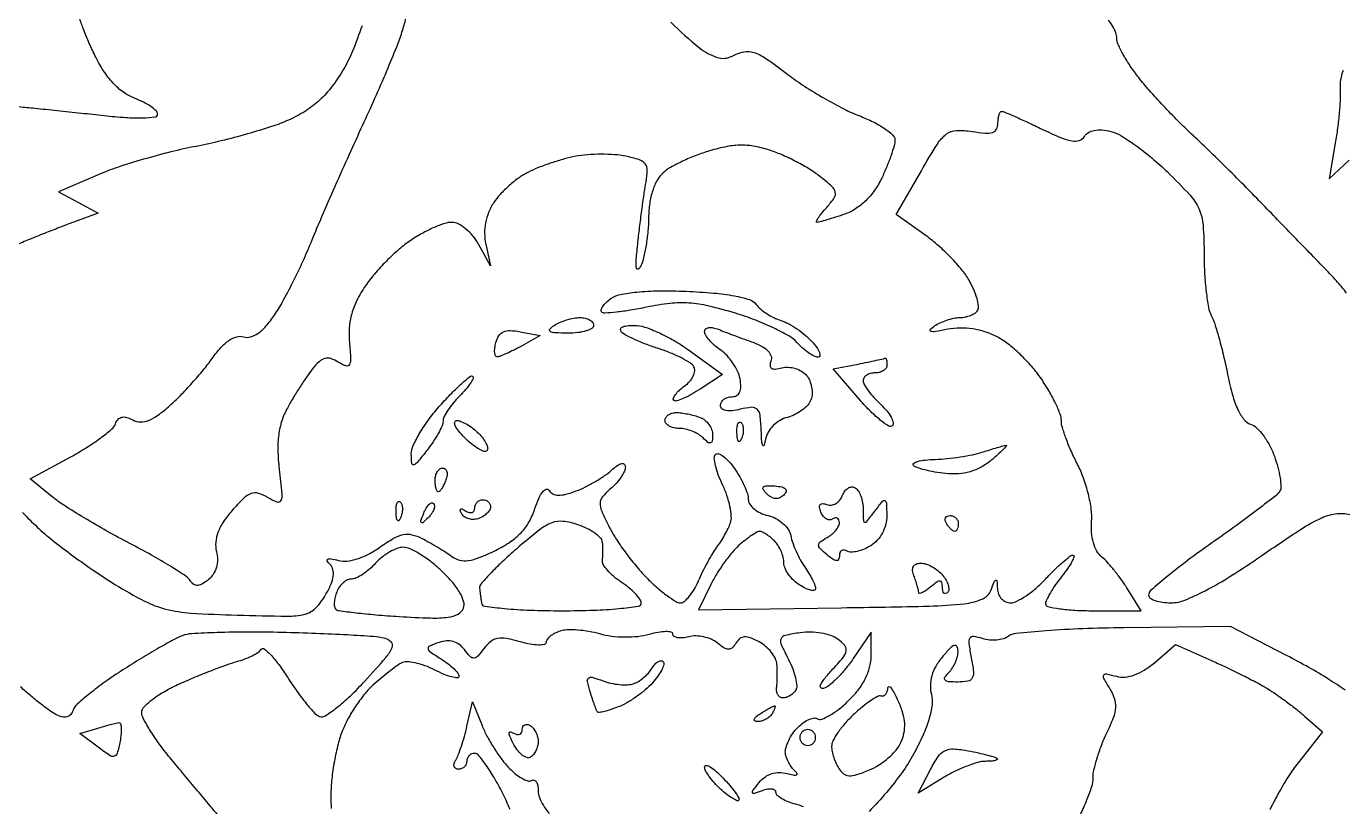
# Model space of a CAD drawing. Extents: x 0 to 102, y 0 to 135.
# Drawn here: x 79.98 to 94.03, y 74.05 to 82.38 of the extents above; entities that cross this region are included whole.
import ezdxf

# ---------------------------------------------------------------- set-up
doc = ezdxf.new("R2010")
doc.units = 0
doc.header["$MEASUREMENT"] = 0

msp = doc.modelspace()

# ---------------------------------------------------------------- linework, layer by layer
for points in [[(79.756751, 81.533899, -0.000107), (79.9047, 81.520356, -0.002253), (80.073702, 81.504082, -0.000835), (80.311441, 81.479705, -0.000828), (80.570717, 81.452249, -0.000999), (80.81415, 81.425571, 0.011185), (81.044391, 81.405075, 0.022735), (81.226022, 81.401269, 0.02134), (81.358901, 81.41021, 0.382391), (81.3852, 81.43957, 0.205969), (81.369741, 81.475504, 0.038234), (81.312631, 81.521862, 0.035386), (81.232762, 81.569162, 0.025758), (81.138157, 81.610553, -0.066385), (81.019933, 81.674145, -0.049646), (80.909109, 81.772386, -0.043593), (80.807057, 81.904103, -0.030501), (80.715157, 82.067991, -0.009578), (80.647782, 82.214545, -0.011825), (80.590887, 82.353701, -0.010269), (80.548543, 82.471928, -0.081024)], [(86.861365, 82.421816, 0.027578), (87.168538, 82.147169, 0.09051), (87.356702, 82.045865, 0.203946), (87.514943, 82.05999, -0.070433), (87.639712, 82.105642, -0.132525), (87.74609, 82.099957, -0.07289), (87.875197, 82.035601, -0.011044), (88.108882, 81.865205, 0.018926), (88.287348, 81.739333, 0.013142), (88.497726, 81.610308, 0.013275), (88.706545, 81.496958, 0.026494), (88.878306, 81.42071, -0.024512), (89.021804, 81.357688, -0.033982), (89.142934, 81.28659, -0.03613), (89.22998, 81.217494, -0.209911), (89.253, 81.165077, -0.069011), (89.244461, 81.103505, -0.014237), (89.211593, 80.998767, -0.014718), (89.166001, 80.878367, -0.013389), (89.11204, 80.756945, -0.042074), (89.036136, 80.627119, -0.046229), (88.94165, 80.516199, -0.04888), (88.833931, 80.42995, -0.060587), (88.718716, 80.373375, -0.004875), (88.618934, 80.339678, -0.006562), (88.527915, 80.311243, -0.004637), (88.451336, 80.289188, -0.067887), (88.423564, 80.2854, -0.5381), (88.416601, 80.295947, -0.040834), (88.43577, 80.332279, -0.028245), (88.472765, 80.38371, -0.013881), (88.525201, 80.444988, 0.031537), (88.605256, 80.545515, 0.21201), (88.617115, 80.606646, 0.155516), (88.581033, 80.66756, 0.015239), (88.448427, 80.778572, 0.029858), (88.342032, 80.852431, 0.016275), (88.203592, 80.930701, 0.016167), (88.057195, 81.001363, 0.024651), (87.925566, 81.052125, 0.03153), (87.760141, 81.095377, 0.049571), (87.614019, 81.109099, 0.046487), (87.461479, 81.094051, 0.024055), (87.275202, 81.048596, 0.020315), (87.130842, 80.999461, 0.018197), (86.985442, 80.937114, 0.018569), (86.859017, 80.871521, 0.052839), (86.77845, 80.813843, 0.084421), (86.715956, 80.73584, 0.048892), (86.668014, 80.625328, 0.042461), (86.63672, 80.489677, 0.031185), (86.624454, 80.335738, -0.018742), (86.61652, 80.190691, -0.01685), (86.597632, 80.041364, -0.017153), (86.571571, 79.908586, -0.049793), (86.541497, 79.8201, -0.134382), (86.513397, 79.786349, -0.565592), (86.494407, 79.794833, -0.050655), (86.492606, 79.885016, -0.006826), (86.510585, 80.0739, -0.003447), (86.531247, 80.252072, -0.003037), (86.555208, 80.437631, -0.003052), (86.578855, 80.604705, -0.009215), (86.597757, 80.718132, 0.041858), (86.610021, 80.840496, 0.173716), (86.586495, 80.909683, 0.148405), (86.521625, 80.954479, 0.028085), (86.380814, 80.990967, 0.031547), (86.262136, 81.007005, 0.018126), (86.117825, 81.012058, 0.018059), (85.971888, 81.006603, 0.028603), (85.84785, 80.990303, 0.02052), (85.725715, 80.961849, 0.012918), (85.58556, 80.919144, 0.012967), (85.449648, 80.869913, 0.023113), (85.341047, 80.821457, 0.039381), (85.242269, 80.761625, 0.025001), (85.13705, 80.677694, 0.025073), (85.041431, 80.584332, 0.041816), (84.972171, 80.495756, 0.048056), (84.91752, 80.391799, 0.049505), (84.884377, 80.280341, 0.050176), (84.874075, 80.165967, 0.052166), (84.887044, 80.053366), (84.938939, 79.8201), (84.809068, 80.05275, 0.046235), (84.747977, 80.141751, 0.047604), (84.672112, 80.217059, 0.052281), (84.593566, 80.268757, 0.119982), (84.525209, 80.2854, 0.08014), (84.447062, 80.272794, 0.023191), (84.332605, 80.228893, 0.02268), (84.206361, 80.166664, 0.022421), (84.085774, 80.093037, 0.030644), (83.962028, 79.99813, 0.018035), (83.825778, 79.870792, 0.018002), (83.698334, 79.733202, 0.029182), (83.601523, 79.606587, 0.032395), (83.512508, 79.454546, 0.047146), (83.456262, 79.309825, 0.049867), (83.430127, 79.163547, 0.042736), (83.43142, 79.007048, -0.009499), (83.444808, 78.828134, -0.141349), (83.430936, 78.767565, -0.370935), (83.393684, 78.753781, -0.050605), (83.313059, 78.793438, 0.060193), (83.23346, 78.830718, 0.146614), (83.169334, 78.832424, 0.123918), (83.107914, 78.797978, 0.037327), (83.035283, 78.71819, 0.016011), (82.975598, 78.636645, 0.007464), (82.903258, 78.527399, 0.007386), (82.83069, 78.410406, 0.010246), (82.769391, 78.303327, 0.047024), (82.710574, 78.166301, 0.044787), (82.677206, 78.018443, 0.039149), (82.668059, 77.849823, 0.023459), (82.682294, 77.649591, -0.005222), (82.710459, 77.388464, -0.120957), (82.699818, 77.314951, -0.41114), (82.660027, 77.297838, -0.043397), (82.560045, 77.347464, 0.061687), (82.459788, 77.392748, 0.164821), (82.382415, 77.39076, 0.107459), (82.301524, 77.339313, 0.018806), (82.177375, 77.206744, 0.031637), (82.085384, 77.086175, 0.056611), (82.028415, 76.975508, 0.069079), (82.004747, 76.871789, 0.083272), (82.012699, 76.772274, -0.060942), (82.023463, 76.686035, -0.069663), (82.012147, 76.603747, -0.073052), (81.979494, 76.530943, -0.077811), (81.927834, 76.47237, -0.036219), (81.862577, 76.425751, -0.117521), (81.812321, 76.409434, -0.172908), (81.771653, 76.420359, -0.103451), (81.73679, 76.457059, 0.10843), (81.687363, 76.508073, 0.007939), (81.521949, 76.613938, 0.010776), (81.318104, 76.73389, 0.007948), (81.087587, 76.858161, -0.008141), (80.844132, 76.98953, -0.007756), (80.601082, 77.130834, -0.007725), (80.390251, 77.262304, -0.027174), (80.260876, 77.356111), (80.024852, 77.547637), (80.457143, 77.782919, 0.015203), (80.625953, 77.881564, 0.01914), (80.77562, 77.983412, 0.01755), (80.892803, 78.07642, 0.125251), (80.934274, 78.135051, -0.090856), (80.963043, 78.182226, -0.156553), (81.002331, 78.205318, -0.127507), (81.053917, 78.203623, -0.051269), (81.119689, 78.176668, 0.11629), (81.199972, 78.155323, 0.099679), (81.286339, 78.170182, 0.066441), (81.387668, 78.225772, 0.023693), (81.516061, 78.329989, 0.017246), (81.628193, 78.437357, 0.010352), (81.754111, 78.572007, 0.010361), (81.873958, 78.711306, 0.017747), (81.967239, 78.832931, -0.028763), (82.060649, 78.949324, -0.0589), (82.148544, 79.02631, -0.08183), (82.229627, 79.064321, -0.146047), (82.30266, 79.063228, 0.146097), (82.375558, 79.062145, 0.085311), (82.455056, 79.100105, 0.060524), (82.540626, 79.177706, 0.028579), (82.631723, 79.296018, 0.024363), (82.71897, 79.438225, 0.009114), (82.827788, 79.645543, 0.009004), (82.938341, 79.876096, 0.01079), (83.033742, 80.097083, -0.004997), (83.138342, 80.347304, -0.00227), (83.27995, 80.672685, -0.002247), (83.432384, 81.014468, -0.003082), (83.572795, 81.320485, 0.00463), (83.704506, 81.609898, 0.00465), (83.83064, 81.901285, 0.004546), (83.935943, 82.157369, 0.018532), (83.992696, 82.3158, 0.017305), (84.034313, 82.464832, 0.006476)], [(83.566969, 82.384501, -0.0146), (83.464377, 82.112661, -0.035019), (83.368797, 81.919785, -0.030081), (83.244856, 81.734769, -0.043422), (83.112555, 81.589049, -0.04535), (82.961802, 81.472964, -0.03729), (82.782621, 81.377157, -0.024989), (82.600628, 81.307299, -0.009835), (82.343804, 81.228735, -0.009706), (82.062373, 81.154535, -0.01196), (81.797149, 81.096768, 0.013126), (81.527509, 81.03738, 0.009712), (81.232582, 80.958145, 0.00983), (80.956773, 80.87236, 0.02168), (80.7507, 80.793719), (80.3277, 80.610919), (80.5392, 80.496834), (80.7507, 80.382749), (80.4969, 80.29034, 0.004643), (80.375751, 80.244952, 0.002116), (80.218249, 80.183502, 0.002096), (80.05281, 80.117346, 0.002882), (79.9047, 80.056401, 0.007838)], [(94.072763, 79.529579, 0.019054), (93.976975, 79.648356, 0.014488), (93.863505, 79.771204, -0.000766), (93.721235, 79.916994, -0.000342), (93.53446, 80.109239, -0.000339), (93.337215, 80.312816, -0.00046), (93.159426, 80.4969, 0.003654), (92.979043, 80.681298, 0.002581), (92.773824, 80.885916, 0.002605), (92.575615, 81.079488, 0.005491), (92.419371, 81.227209, -0.0108), (92.27518, 81.366465, -0.007269), (92.116364, 81.531343, -0.007323), (91.967273, 81.69545, -0.014385), (91.85445, 81.83102, -0.018453), (91.765387, 81.953581, -0.021373), (91.690141, 82.076652, -0.020998), (91.6359, 82.185029, -0.105905), (91.6218, 82.250849, 0.091913), (91.611319, 82.307382, 0.040671), (91.57831, 82.37608, 0.038451), (91.5304, 82.445206, 0.042027)], [(94.03506, 81.906227, 0.040131), (94.009, 81.806243, 0.060986), (94.004255, 81.716684, -0.02941), (94.005307, 81.612419, -0.009854), (93.994887, 81.460366, -0.009767), (93.976707, 81.292158, -0.011009), (93.952541, 81.1314), (93.88671, 80.7507), (94.101748, 80.95006, -0.050399)], [(79.942135, 77.190017, 0.017812), (80.100711, 77.032452, 0.018791), (80.262488, 76.893679, 0.008956), (80.480205, 76.726957, 0.008864), (80.714197, 76.560656, 0.012455), (80.929131, 76.421295, 0.018449), (81.244834, 76.243275, 0.057532), (81.472726, 76.157076, 0.045936), (81.740311, 76.115302, 0.008714), (82.233848, 76.092765, 0.00427), (82.765216, 76.082315, 0.05901), (82.956145, 76.102776, 0.144882), (83.070585, 76.16715, 0.062483), (83.176929, 76.308258, 0.02688), (83.234011, 76.421395, 0.066512), (83.259692, 76.510466, 0.098503), (83.256303, 76.580282, 0.13596), (83.225544, 76.634616, -0.055379), (83.195692, 76.67193, -0.451431), (83.201101, 76.690463, -0.159082), (83.234656, 76.694618, -0.015869), (83.314596, 76.676403, 0.0924), (83.405355, 76.669902, 0.049662), (83.515449, 76.6936, 0.043431), (83.635479, 76.744075, 0.033488), (83.756478, 76.818565, -0.022508), (83.902388, 76.912866, -0.080712), (84.005601, 76.952623, -0.109288), (84.098549, 76.951591, -0.061696), (84.204846, 76.912543, -0.010018), (84.285061, 76.869207, -0.006865), (84.374398, 76.816973, -0.006922), (84.459102, 76.764261, -0.013917), (84.524146, 76.719921, 0.094145), (84.608063, 76.680576, 0.096529), (84.699796, 76.675228, 0.0621), (84.817449, 76.706309, 0.017968), (84.989446, 76.782757, 0.034099), (85.147208, 76.873578, 0.056214), (85.264479, 76.972923, 0.061113), (85.350027, 77.089376, 0.049763), (85.412051, 77.23128, -0.024738), (85.452585, 77.338292, -0.062842), (85.495017, 77.409551, -0.149194), (85.532683, 77.435989, -0.346167), (85.563096, 77.424863, 0.138265), (85.603653, 77.38765, 0.111511), (85.661242, 77.373218, 0.071291), (85.741188, 77.382769, 0.025525), (85.85069, 77.418121, 0.024569), (85.949393, 77.461308, 0.017144), (86.05631, 77.519144, 0.017339), (86.155234, 77.581832, 0.034029), (86.228395, 77.6395, -0.026641), (86.2911, 77.690446, -0.098666), (86.337153, 77.711697, -0.259187), (86.364473, 77.704089, -0.200631), (86.3766, 77.675084, -0.111528), (86.365977, 77.62805, -0.036941), (86.330722, 77.566209, -0.034647), (86.280188, 77.501262, -0.03306), (86.220421, 77.44282, 0.039349), (86.133057, 77.355218, 0.170883), (86.107138, 77.287771, 0.112615), (86.123945, 77.203075, 0.012826), (86.208585, 77.025977, 0.02743), (86.282421, 76.898889, 0.014632), (86.386645, 76.749905, 0.014525), (86.502294, 76.603553, 0.021905), (86.612056, 76.483729, 0.016559), (86.71808, 76.384504, 0.021166), (86.822361, 76.300719, 0.019646), (86.913405, 76.239068, 0.139888), (86.964106, 76.2246, 0.176859), (87.006537, 76.240093, 0.045148), (87.058856, 76.292941, 0.04033), (87.111394, 76.36819, 0.031523), (87.156172, 76.45725, -0.013568), (87.201286, 76.555623, -0.010938), (87.254887, 76.658836, -0.011093), (87.30861, 76.752004, -0.027705), (87.352999, 76.8168, 0.022638), (87.393855, 76.875161, 0.014753), (87.435866, 76.945888, 0.014844), (87.472832, 77.017451, 0.027245), (87.497928, 77.07805, 0.102731), (87.507317, 77.148003, 0.033082), (87.492901, 77.252211, 0.031402), (87.461007, 77.369093, 0.030471), (87.414468, 77.48228, -0.02334), (87.368487, 77.58973, -0.033062), (87.338596, 77.689323, -0.034739), (87.325884, 77.770135, -0.221513), (87.339726, 77.808126, -0.296486), (87.371614, 77.814887, -0.06821), (87.42217, 77.787023, -0.049419), (87.481752, 77.732762, -0.029345), (87.541796, 77.657696, -0.025047), (87.597734, 77.569635, -0.024477), (87.645054, 77.475755, -0.02524), (87.678291, 77.389415, -0.078915), (87.688146, 77.328156, 0.149752), (87.703819, 77.277361, 0.072084), (87.750245, 77.226567, 0.061581), (87.81855, 77.183422, 0.052182), (87.899201, 77.155247, -0.063678), (87.98294, 77.123822, -0.059974), (88.057958, 77.071837, -0.063914), (88.114025, 77.007567, -0.100348), (88.141776, 76.939991, 0.037926), (88.162268, 76.864615, 0.01973), (88.198499, 76.774094, 0.019504), (88.243242, 76.683598, 0.028062), (88.29027, 76.607626, -0.017066), (88.334956, 76.538861, -0.019586), (88.372711, 76.470239, -0.019085), (88.399963, 76.410127, -0.097174), (88.407, 76.374259, -0.360261), (88.393225, 76.357622, -0.104167), (88.357297, 76.358338, -0.055829), (88.302754, 76.377575, -0.026917), (88.2378, 76.413433, -0.050766), (88.173076, 76.463634, -0.047745), (88.118302, 76.526815, -0.051261), (88.080821, 76.592829, -0.10386), (88.0686, 76.65103, 0.063526), (88.06121, 76.708959, 0.039129), (88.038778, 76.774027, 0.038709), (88.005948, 76.835939, 0.055166), (87.96708, 76.88448, 0.024611), (87.924196, 76.923338, 0.027709), (87.879303, 76.956178, 0.02857), (87.838491, 76.979494, 0.115995), (87.810825, 76.986, 0.130447), (87.780307, 76.9779, 0.017335), (87.723038, 76.94251, 0.019113), (87.656888, 76.894642, 0.014988), (87.58884, 76.83795, 0.037987), (87.515274, 76.762125, 0.017912), (87.431743, 76.654166, 0.017634), (87.351931, 76.534303, 0.023741), (87.2889, 76.420203), (87.156209, 76.150506), (88.68448, 76.171966, 0.002124), (89.617643, 76.189035, 0.0233), (89.991432, 76.214917, 0.066493), (90.184398, 76.263883, 0.206945), (90.276829, 76.357063, -0.004651), (90.315909, 76.45419, -0.2447), (90.330845, 76.466744, -0.458043), (90.342052, 76.458399, -0.007898), (90.346854, 76.37265, 0.089256), (90.359387, 76.316121, 0.091633), (90.390785, 76.26809, 0.095545), (90.435989, 76.235917, 0.10742), (90.488058, 76.2246, 0.11967), (90.555647, 76.241012, 0.030479), (90.653227, 76.299154, 0.029295), (90.759703, 76.381256, 0.026005), (90.8604, 76.4784, -0.011114), (90.955356, 76.575626, -0.015661), (91.044525, 76.657646, -0.011808), (91.121219, 76.72078, -0.167828), (91.154283, 76.7322, -0.512199), (91.164763, 76.717645, -0.041554), (91.14289, 76.66672, -0.029612), (91.099037, 76.594867, -0.014836), (91.03574, 76.509291, 0.014683), (90.968603, 76.41858, 0.018289), (90.911906, 76.330362, 0.016758), (90.870151, 76.254133, 0.117439), (90.8604, 76.213191, 0.352595), (90.883627, 76.184348, 0.01805), (91.01008, 76.1615, 0.022177), (91.1746, 76.145273, 0.013493), (91.36995, 76.14), (91.879501, 76.14), (91.73542, 76.37265, 0.017056), (91.67069, 76.46962, 0.014043), (91.59532, 76.568601, 0.014277), (91.520914, 76.655619, 0.036235), (91.46081, 76.713017, -0.094702), (91.408816, 76.775756, -0.05654), (91.371825, 76.865691, -0.049838), (91.352288, 76.974499, -0.039813), (91.352469, 77.093717, 0.054866), (91.348804, 77.222197, 0.026061), (91.317459, 77.384958, 0.02546), (91.266558, 77.553516, 0.032821), (91.202128, 77.701838, -0.014474), (91.136083, 77.839803, -0.015878), (91.08028, 77.977208, -0.015458), (91.040122, 78.097141, -0.073178), (91.0296, 78.168649, 0.092425), (91.016483, 78.239005, 0.019541), (90.966759, 78.354122, 0.019835), (90.897566, 78.484956, 0.017679), (90.815674, 78.615144, 0.030696), (90.714922, 78.74544, 0.022836), (90.588934, 78.876608, 0.023256), (90.45821, 78.989739, 0.047441), (90.344199, 79.063148, 0.040515), (90.217193, 79.116286, 0.040953), (90.083734, 79.148016, 0.041591), (89.948918, 79.157255, 0.044846), (89.817875, 79.143533, -0.007865), (89.685721, 79.119724, -0.102512), (89.636127, 79.121798, -0.572942), (89.630762, 79.140171, -0.051469), (89.676, 79.179171, -0.043233), (89.735027, 79.213143, -0.028737), (89.807646, 79.242011, -0.028938), (89.881959, 79.262023, -0.049072), (89.945957, 79.268905, 0.048602), (90.004214, 79.275114, 0.046719), (90.06099, 79.292471, 0.050387), (90.108113, 79.31765, 0.106852), (90.136671, 79.34731, 0.174221), (90.146254, 79.392584, 0.036025), (90.129132, 79.47355, 0.03387), (90.094284, 79.569571, 0.026299), (90.044084, 79.66878, 0.042583), (89.967898, 79.778688, 0.019598), (89.851604, 79.908521, 0.019246), (89.717827, 80.036351, 0.025241), (89.585769, 80.141774), (89.267698, 80.370408), (89.535299, 80.836532, -0.009975), (89.706031, 81.120642, -0.088272), (89.803962, 81.228512, -0.156822), (89.910021, 81.266801, -0.05135), (90.07785, 81.255495, 0.020493), (90.215655, 81.237633, 0.096042), (90.294799, 81.245861, 0.190977), (90.336894, 81.279381, 0.130966), (90.3528, 81.339067, -0.029005), (90.355708, 81.389155, -0.045329), (90.364561, 81.431397, -0.056945), (90.377422, 81.460912, -0.267651), (90.392837, 81.4698, -0.101302), (90.420535, 81.46413, -0.002738), (90.534905, 81.414516, -0.005583), (90.668911, 81.353713, -0.003785), (90.82025, 81.281598, 0.012479), (91.019696, 81.19078, 0.057247), (91.141419, 81.154725, 0.119923), (91.220608, 81.159888, 0.180269), (91.274688, 81.201904, -0.122509), (91.317363, 81.243568, -0.084742), (91.380785, 81.267479, -0.067787), (91.461902, 81.272034, -0.041681), (91.556467, 81.256521, -0.074881), (91.664414, 81.211468, -0.019166), (91.822852, 81.106938, -0.019087), (91.996489, 80.972263, -0.01833), (92.161792, 80.822979, -0.014396), (92.399625, 80.578114, -0.081544), (92.49887, 80.426408, -0.086871), (92.541377, 80.255139, -0.017495), (92.5524, 79.940216, 0.013951), (92.558076, 79.736829, 0.015645), (92.575109, 79.541741, 0.015056), (92.599692, 79.377403, 0.076608), (92.629708, 79.290202, -0.044666), (92.665532, 79.204315, -0.008899), (92.712816, 79.044752, -0.00935), (92.761238, 78.856366, -0.008589), (92.804066, 78.660914, 0.017559), (92.855907, 78.443091, 0.040943), (92.91345, 78.285746, 0.057577), (92.977098, 78.181342, 0.151382), (93.048288, 78.131817, -0.116418), (93.112245, 78.093555, -0.040308), (93.183591, 78.012095, -0.037436), (93.250509, 77.906279, -0.035536), (93.302228, 77.789846, -0.02138), (93.339535, 77.671021, -0.026894), (93.363319, 77.558159, -0.026836), (93.372785, 77.46406, -0.15118), (93.360268, 77.415744, -0.088346), (93.31756, 77.368002, -0.003338), (93.127376, 77.220984, -0.005923), (92.898281, 77.05057, -0.004126), (92.63587, 76.863447, 0.007668), (92.376927, 76.676015, 0.011699), (92.158678, 76.504778, 0.006373), (91.982366, 76.355844, 0.217493), (91.9602, 76.307296, 0.25009), (91.977143, 76.275541, 0.064878), (92.0308, 76.248892, 0.050232), (92.108474, 76.230622, 0.03267), (92.200539, 76.2246, 0.096014), (92.346044, 76.252801, 0.024332), (92.565751, 76.353973, 0.020673), (92.839436, 76.511232, 0.010821), (93.16719, 76.728087, -0.006497), (93.581508, 77.007396, -0.039247), (93.808684, 77.132008, -0.079363), (93.973508, 77.176715, -0.096895), (94.132401, 77.162902, -0.026946)], [(82.035089, 73.949985, 0.000022), (81.942555, 74.060804, 0.000008), (81.811531, 74.217701, 0.000008), (81.668242, 74.389272, 0.000009), (81.53325, 74.550898, -0.014905), (81.411772, 74.705478, -0.018771), (81.309192, 74.855834, -0.017135), (81.233526, 74.985897, -0.123786), (81.216, 75.055602, -0.198759), (81.24058, 75.114992, -0.034529), (81.334043, 75.196464, -0.032892), (81.463962, 75.281985, -0.024187), (81.61785, 75.359776, -0.006598), (81.787213, 75.432678, -0.006009), (81.963785, 75.503462, -0.006022), (82.123149, 75.562938, -0.019307), (82.2312, 75.597139, 0.023879), (82.315607, 75.624708, 0.026196), (82.394361, 75.659482, 0.026892), (82.457898, 75.696028, 0.10571), (82.48964, 75.727832, -0.441383), (82.522218, 75.733279, -0.037715), (82.592309, 75.669146, -0.030958), (82.67909, 75.564526, -0.016722), (82.773233, 75.426064, 0.013719), (82.871397, 75.279809, 0.017178), (82.970655, 75.150026, 0.015485), (83.059792, 75.048032, 0.114292), (83.112987, 75.012106, 0.23898), (83.173141, 75.018309, 0.022675), (83.297535, 75.1066, 0.025081), (83.443235, 75.232533, 0.017044), (83.596456, 75.389347, 0.005601), (83.821367, 75.641416, 0.073815), (83.888589, 75.746301, 0.31718), (83.877047, 75.805775, 0.135542), (83.801962, 75.846345, 0.038859), (83.689435, 75.863151, 0.003632), (83.409557, 75.880895, 0.004648), (83.075017, 75.896548, 0.003636), (82.711665, 75.907519, 0.005949), (82.350162, 75.911502, 0.007893), (82.021307, 75.906021, 0.00586), (81.747207, 75.893905, 0.075257), (81.647016, 75.872955, 0.036153), (81.561849, 75.834037, 0.005549), (81.399417, 75.742752, 0.006175), (81.209959, 75.630354, 0.005324), (81.01366, 75.507709, 0.012211), (80.824902, 75.380362, 0.015722), (80.658247, 75.253834, 0.013538), (80.52678, 75.141315, 0.117897), (80.483602, 75.078353, -0.087226), (80.454436, 75.029742, -0.156012), (80.415019, 75.005747, -0.130216), (80.363559, 75.006862, -0.052847), (80.298093, 75.033485, -0.032765), (80.228717, 75.076723, -0.010151), (80.130253, 75.150516, -0.010103), (80.023248, 75.237696, -0.010952), (79.922748, 75.326871, 0.012659)], [(88.276443, 74.047361, 0.04082), (88.1955, 74.07486, -0.030422), (88.114512, 74.100511, -0.042333), (88.046128, 74.133727, -0.049057), (87.99807, 74.169123, -0.212604), (87.984, 74.200716, 0.244586), (87.97197, 74.223837, 0.124395), (87.94051, 74.235814, 0.07707), (87.892698, 74.234016, 0.041812), (87.83595, 74.218005, -0.011237), (87.750031, 74.187989, -0.409968), (87.73303, 74.196508, -0.251123), (87.736998, 74.2205, -0.006751), (87.805594, 74.30717, -0.067203), (87.867192, 74.364968, -0.077462), (87.939145, 74.401045, -0.077684), (88.01849, 74.413451, -0.068104), (88.101694, 74.402068, 0.020295), (88.165722, 74.386984, 0.09859), (88.202842, 74.387197, 0.453152), (88.210249, 74.400207, 0.13921), (88.1955, 74.421308, -0.055437), (88.161292, 74.456172, -0.033106), (88.128502, 74.504208, -0.032813), (88.10185, 74.557045, -0.04817), (88.086221, 74.606638, -0.10947), (88.086724, 74.662345, -0.044534), (88.110426, 74.734809, -0.041289), (88.150872, 74.811068, -0.041368), (88.203277, 74.879594, -0.041496), (88.263427, 74.935887, -0.055003), (88.326927, 74.97565, -0.067036), (88.384229, 74.994365, -0.185946), (88.425181, 74.986663, 0.232743), (88.471591, 74.982184, 0.039593), (88.554334, 75.021163, 0.036122), (88.651851, 75.086685, 0.025044), (88.752275, 75.173686, 0.035339), (88.860028, 75.292609, 0.049115), (88.937225, 75.413748, 0.054514), (88.983518, 75.536625, 0.062926), (88.9992, 75.660739), (88.9992, 75.911222), (88.80885, 75.630283, -0.022192), (88.726657, 75.51986, -0.024128), (88.637138, 75.420332, -0.024548), (88.552829, 75.3432, -0.098244), (88.4916, 75.310067, -0.290494), (88.463683, 75.317651, -0.297801), (88.459092, 75.34588, -0.064736), (88.49789, 75.409597, -0.016865), (88.5762, 75.500713, 0.012216), (88.700023, 75.642103, 0.125361), (88.733239, 75.711681, 0.234226), (88.717975, 75.768112, 0.053823), (88.642872, 75.836539, 0.077945), (88.569176, 75.874513, 0.037558), (88.465849, 75.900363, 0.036072), (88.351662, 75.911584, 0.042918), (88.243618, 75.9051, 0.016142), (88.08173, 75.875974, 0.239823), (88.038323, 75.840797, 0.214372), (88.038519, 75.782454, 0.012886), (88.116953, 75.620694, -0.027584), (88.162136, 75.520085, -0.034295), (88.192277, 75.422084, -0.036644), (88.205371, 75.33913, -0.160579), (88.193964, 75.291515, -0.065117), (88.168374, 75.260104, -0.051937), (88.133648, 75.233521, -0.053434), (88.095522, 75.215442, -0.084205), (88.059899, 75.2094, -0.132151), (88.02923, 75.21765, -0.116335), (88.005091, 75.240464, -0.100746), (87.99135, 75.274751, -0.077525), (87.990315, 75.31515, 0.019622), (87.994891, 75.365921, 0.008968), (87.997069, 75.432451, 0.008865), (87.996862, 75.502697, 0.012078), (87.994024, 75.565973, 0.097852), (87.977103, 75.628554, 0.051958), (87.934082, 75.696723, 0.048908), (87.873623, 75.759759, 0.054335), (87.804041, 75.807358, 0.02951), (87.711502, 75.850067, 0.106608), (87.647793, 75.860412, 0.155133), (87.599076, 75.842117, 0.087766), (87.556689, 75.794625, -0.061917), (87.516042, 75.744076, -0.196501), (87.47656, 75.728223, -0.143709), (87.428733, 75.742585, -0.028897), (87.356398, 75.795875, 0.070902), (87.293041, 75.834821, 0.048796), (87.212705, 75.860738, 0.048667), (87.128572, 75.870653, 0.069066), (87.053851, 75.861805, -0.037548), (86.988834, 75.849926, -0.065114), (86.934035, 75.851262, -0.0988), (86.897393, 75.864695, -0.261327), (86.8842, 75.888215, 0.347722), (86.866651, 75.910398, 0.060111), (86.809646, 75.916817, 0.043432), (86.727727, 75.909032, 0.024441), (86.6304, 75.8862, -0.043421), (86.510664, 75.86286, -0.029053), (86.371158, 75.85621, -0.028766), (86.229631, 75.865845, -0.038472), (86.10359, 75.891709, 0.027059), (85.988057, 75.918176, 0.024669), (85.866717, 75.933024, 0.025473), (85.756952, 75.935384, 0.069586), (85.68059, 75.922403, 0.041439), (85.623194, 75.898799, 0.051097), (85.574659, 75.86734, 0.0597), (85.541268, 75.833201, 0.165249), (85.5306, 75.801805, -0.356787), (85.511997, 75.779053, -0.055723), (85.449833, 75.773528, -0.041271), (85.361091, 75.782898, -0.023227), (85.25565, 75.808047, 0.024504), (85.107986, 75.842868, 0.090344), (85.012502, 75.843096, 0.123077), (84.939386, 75.810205, 0.065502), (84.869719, 75.738691, -0.02148), (84.801566, 75.655176, -0.197799), (84.760386, 75.63514, -0.224221), (84.720092, 75.651181, -0.027957), (84.658143, 75.725499, 0.072344), (84.603934, 75.779924, 0.091536), (84.540432, 75.811416, 0.089141), (84.468526, 75.818632, 0.064983), (84.389758, 75.802041, 0.015549), (84.285833, 75.761916, 0.334347), (84.270306, 75.735166, 0.218732), (84.289651, 75.703622, 0.007942), (84.410984, 75.625142, -0.023461), (84.483356, 75.575079, -0.030294), (84.544477, 75.522263, -0.031097), (84.588465, 75.473642, -0.169916), (84.6, 75.440677, -0.426963), (84.582653, 75.424066, -0.052326), (84.524716, 75.432697, -0.036884), (84.442059, 75.460657, -0.019336), (84.343715, 75.506785, 0.031694), (84.238023, 75.553211, 0.036777), (84.13238, 75.583246, 0.039851), (84.041098, 75.594606, 0.140522), (83.984165, 75.580972, 0.029545), (83.931535, 75.546988, 0.008185), (83.853149, 75.487549, 0.008235), (83.766443, 75.417199, 0.00854), (83.683163, 75.344864, 0.039111), (83.598642, 75.256, 0.020808), (83.507859, 75.134212, 0.020587), (83.42494, 75.001301, 0.029987), (83.364057, 74.877377, 0.034727), (83.316838, 74.738286, 0.01739), (83.275735, 74.557098, 0.017177), (83.246056, 74.365837, 0.024273), (83.233818, 74.193908, 0.02391), (83.237987, 74.029055, 0.021502)], [(94.057267, 75.292806, 0.009989), (93.88366, 75.406945, 0.01171), (93.669736, 75.534657, 0.009355), (93.433551, 75.662484), (92.834203, 75.972508), (91.699251, 75.958356, 0.006319), (91.257007, 75.947251, 0.009218), (90.86782, 75.925363, 0.005315), (90.542864, 75.897595, 0.140984), (90.46261, 75.865913, -0.093952), (90.411173, 75.839864, -0.048876), (90.340202, 75.826676, -0.046222), (90.262116, 75.827169, -0.052207), (90.188701, 75.842281, 0.040327), (90.093022, 75.864353, 0.305199), (90.053313, 75.845351, 0.170429), (90.042267, 75.789251, 0.01355), (90.068316, 75.637771, -0.01998), (90.09187, 75.489401, -0.158089), (90.07849, 75.422044, -0.224743), (90.030871, 75.388122, -0.044238), (89.923455, 75.3786, -0.018858), (89.82533, 75.382302, -0.187715), (89.788888, 75.39975, -0.349268), (89.786487, 75.429293, -0.048653), (89.82828, 75.48012, 0.056229), (89.866938, 75.52861, 0.039889), (89.899152, 75.590338, 0.04037), (89.920668, 75.655145, 0.065422), (89.926985, 75.71277, 0.115247), (89.914941, 75.759755, 0.385888), (89.88761, 75.76985, 0.109299), (89.839885, 75.737165, 0.014484), (89.758351, 75.644876, 0.043842), (89.689854, 75.546246, 0.058754), (89.647288, 75.446129, 0.064074), (89.631497, 75.346159, 0.068757), (89.642209, 75.247919, -0.092465), (89.649189, 75.134555, -0.041728), (89.61856, 74.988209, -0.033508), (89.553085, 74.812512, -0.01858), (89.451293, 74.607503, -0.031803), (89.32876, 74.412755, -0.019581), (89.161719, 74.199445, -0.019524), (88.977268, 73.998467, -0.030027)], [(91.231466, 73.961728, 0.018952), (91.30302, 74.121797, 0.018956), (91.353998, 74.263843, 0.076815), (91.368, 74.354444, -0.055515), (91.377658, 74.441164, -0.018325), (91.410475, 74.565284, -0.017995), (91.457247, 74.701339, -0.01947), (91.512596, 74.83008, 0.019081), (91.585496, 74.999282, 0.07459), (91.610241, 75.110065, 0.102455), (91.597604, 75.204266, 0.055231), (91.546674, 75.310267, -0.010649), (91.482499, 75.418072, -0.258735), (91.482186, 75.451808, -0.328663), (91.509573, 75.464655, -0.014833), (91.617022, 75.439937, 0.086103), (91.709174, 75.432178, 0.064326), (91.808932, 75.454095, 0.054949), (91.914003, 75.505437, 0.03653), (92.021882, 75.585312), (92.245877, 75.777985), (92.631789, 75.607919, -0.006841), (92.795042, 75.533291, -0.005704), (92.966467, 75.449668, -0.005762), (93.121606, 75.369533, -0.015573), (93.2292, 75.308008, -0.013706), (93.323779, 75.246312, -0.008028), (93.433717, 75.167581, -0.008024), (93.541249, 75.085227, -0.013507), (93.628429, 75.012297), (93.816158, 74.84643), (93.569715, 74.535271, 0.024475), (93.465113, 74.389033, 0.014528), (93.354371, 74.205503, 0.014522), (93.254333, 74.015589, 0.024177)], [(85.145379, 74.01809, 0.020795), (85.063875, 74.197012, 0.014709), (84.976254, 74.357998, 0.021506), (84.889064, 74.49377, 0.017905), (84.810784, 74.596812, 0.225016), (84.767775, 74.6172, 0.100788), (84.736034, 74.610736, 0.09834), (84.709033, 74.592349, 0.097523), (84.690944, 74.564889, 0.097316), (84.6846, 74.5326, -0.105053), (84.677742, 74.50032, -0.099167), (84.658282, 74.472851, -0.09642), (84.629207, 74.45444, -0.093332), (84.595007, 74.448, -0.134049), (84.56589, 74.455949, -0.190493), (84.54959, 74.476895, -0.142314), (84.549524, 74.508713, -0.068341), (84.566207, 74.546365, 0.045713), (84.593491, 74.601129, 0.012305), (84.626477, 74.692559, 0.012356), (84.658954, 74.798707, 0.012503), (84.68601, 74.905915), (84.74502, 75.1671), (84.847345, 74.9133, 0.027454), (84.899278, 74.802452, 0.017298), (84.971272, 74.678904, 0.01736), (85.050749, 74.561964, 0.030282), (85.125533, 74.471757, 0.030498), (85.198164, 74.403127, 0.043321), (85.270974, 74.352291, 0.05097), (85.334064, 74.324035, 0.221731), (85.373697, 74.3287, -0.214054), (85.401027, 74.332324, -0.177409), (85.424761, 74.314613, -0.099353), (85.440839, 74.274419, -0.045643), (85.446, 74.217994, 0.09299), (85.459331, 74.146933, 0.041372), (85.501252, 74.060941, 0.039065), (85.562121, 73.974658, 0.042582)]]:
    msp.add_lwpolyline(points, format="xyb")
for points in [[(87.025586, 79.549272, -0.011516), (87.31783, 79.53108, -0.025069), (87.5404, 79.500774, -0.029934), (87.700161, 79.460778, -0.157907), (87.772825, 79.409079, 0.059413), (87.818143, 79.361195, 0.029767), (87.885345, 79.311708, 0.029062), (87.961909, 79.268165, 0.037934), (88.036617, 79.238051, -0.047091), (88.116035, 79.204339, -0.025092), (88.207349, 79.148889, -0.02475), (88.295706, 79.08236, -0.035103), (88.366655, 79.01424, -0.026397), (88.41887, 78.950036, -0.062774), (88.448567, 78.896268, -0.146949), (88.451559, 78.862125, -0.355541), (88.433224, 78.8472, -0.119945), (88.391331, 78.857396, -0.031853), (88.331946, 78.893089, -0.030411), (88.267586, 78.943627, -0.027197), (88.207248, 79.003418, 0.078519), (88.120086, 79.073689, 0.019355), (87.956778, 79.159353, 0.019333), (87.759779, 79.243976, 0.018269), (87.553111, 79.314889, 0.015652), (87.265705, 79.392177, 0.040936), (87.054437, 79.424014, 0.045202), (86.853202, 79.419467, 0.022897), (86.602725, 79.379373, -0.009969), (86.431978, 79.347495, -0.014812), (86.281266, 79.327022, -0.009831), (86.15694, 79.316338, -0.209298), (86.122933, 79.328619, -0.287711), (86.117067, 79.351469, -0.074128), (86.134646, 79.38722, -0.052526), (86.170929, 79.429441, -0.031147), (86.222019, 79.47192, -0.108294), (86.320406, 79.515342, -0.025984), (86.497973, 79.541802, -0.022174), (86.732817, 79.553936, -0.011605)], [(85.89015, 79.268905, -0.055234), (85.946785, 79.26313, -0.075283), (85.99471, 79.244968, -0.095191), (86.026843, 79.217775, -0.17131), (86.0382, 79.1856, -0.267845), (86.019457, 79.153122, -0.057513), (85.957433, 79.126232, -0.045617), (85.868594, 79.107944, -0.029148), (85.76325, 79.102295, -0.010814), (85.62735, 79.105876, -0.116665), (85.574873, 79.12098, -0.473162), (85.570379, 79.146487, -0.07201), (85.6152, 79.1856, -0.042844), (85.674563, 79.217118, -0.027075), (85.748313, 79.243899, -0.027121), (85.824228, 79.262474, -0.044274)], [(85.252418, 79.118281), (85.468884, 79.0769), (85.267092, 78.965048, -0.009666), (85.18576, 78.922, -0.01192), (85.108265, 78.885172, -0.010372), (85.04222, 78.857322, -0.081272), (85.00977, 78.850198, -0.304047), (84.991685, 78.86095, -0.087369), (84.982554, 78.893973, -0.05654), (84.983424, 78.943743, -0.031344), (84.995096, 79.003431, -0.08059), (85.026615, 79.074658, -0.14438), (85.074879, 79.115856, -0.113351), (85.146751, 79.129981, -0.039321)], [(86.473887, 79.1856, -0.080965), (86.581199, 79.168108, -0.025715), (86.732505, 79.108625, -0.024914), (86.89702, 79.02385, -0.025326), (87.051355, 78.923556), (87.413096, 78.661512), (87.173237, 78.504167, -0.017919), (87.078456, 78.446739, -0.027504), (86.992215, 78.404664, -0.026039), (86.922075, 78.37931, -0.276808), (86.893815, 78.386385, -0.305579), (86.889327, 78.409438, -0.061434), (86.911346, 78.447577, -0.045953), (86.952572, 78.492896, -0.027367), (87.009051, 78.53914, 0.053442), (87.064085, 78.589205, 0.06944), (87.101809, 78.64589, 0.085534), (87.117298, 78.700185, 0.166723), (87.107446, 78.743594, 0.113419), (87.066408, 78.785124, 0.022251), (86.974766, 78.837714, 0.022565), (86.860112, 78.890486, 0.019245), (86.734972, 78.935848, -0.012677), (86.608072, 78.97997, -0.014129), (86.488137, 79.029023, -0.013535), (86.388639, 79.076297, -0.069132), (86.33853, 79.11122, -0.207161), (86.325614, 79.140492, -0.275501), (86.340017, 79.165037, -0.098475), (86.390583, 79.181021, -0.027465)], [(87.37065, 79.143698, 0.003994), (87.443262, 79.114942, 0.001647), (87.542041, 79.077106, 0.001629), (87.648264, 79.037215, 0.002094), (87.746207, 79.001264, -0.040968), (87.836841, 78.959752, -0.077202), (87.899984, 78.910189, -0.10987), (87.931264, 78.85709, -0.171631), (87.929874, 78.80459, 0.085765), (87.920322, 78.756301, 0.26632), (87.935551, 78.728183, 0.167864), (87.975643, 78.719165, 0.036113), (88.046677, 78.732354, -0.077668), (88.11565, 78.739327, -0.060653), (88.189888, 78.726168, -0.061322), (88.257929, 78.695858, -0.084325), (88.308619, 78.652305, -0.072204), (88.343427, 78.59535, -0.055395), (88.364567, 78.525459, -0.056193), (88.369644, 78.453857, -0.08141), (88.356828, 78.391893, -0.091695), (88.322178, 78.335286, -0.04878), (88.261368, 78.279632, -0.046312), (88.185832, 78.233206, -0.053212), (88.10641, 78.204014, 0.071737), (88.026782, 78.171363, 0.062789), (87.955534, 78.116321, 0.064362), (87.901768, 78.046909, 0.084614), (87.873462, 77.972094, -0.025238), (87.856949, 77.905577, -0.678157), (87.843868, 77.90446, -0.099552), (87.832951, 77.944577, -0.0064), (87.826321, 78.066262, 0.019088), (87.81347, 78.226952, 0.168158), (87.782848, 78.290154, 0.225242), (87.724715, 78.310936, 0.036553), (87.6033, 78.28974, -0.032626), (87.515301, 78.273666, -0.076525), (87.448681, 78.276152, -0.131105), (87.407547, 78.296062, -0.21819), (87.3918, 78.330429, -0.129261), (87.401202, 78.366189, -0.100704), (87.42765, 78.396655, -0.088902), (87.467214, 78.417142, -0.075258), (87.513842, 78.4242, 0.12758), (87.563886, 78.43718, 0.160478), (87.59617, 78.472186, 0.110113), (87.608594, 78.531229, 0.043129), (87.600389, 78.61455, 0.062929), (87.574319, 78.69592, 0.039415), (87.525046, 78.78308, 0.039082), (87.461875, 78.862578, 0.056382), (87.393747, 78.920969, -0.030711), (87.328242, 78.971528, -0.035706), (87.272874, 79.027421, -0.038473), (87.233959, 79.080528, -0.139769), (87.2226, 79.12037, -0.2175), (87.234777, 79.147039, -0.140375), (87.26609, 79.161597, -0.088237), (87.313916, 79.160653, -0.047364)], [(89.14725, 78.836063, -0.386056), (89.155334, 78.83398, -0.075502), (89.162187, 78.819077, -0.046388), (89.166896, 78.794273, -0.023729), (89.1684, 78.7626, -0.148195), (89.158623, 78.730337, -0.098894), (89.131123, 78.702851, -0.082425), (89.090014, 78.684319, -0.064853), (89.0415, 78.678, 0.062209), (88.992978, 78.67194, 0.080496), (88.951877, 78.654117, 0.097958), (88.924369, 78.627703, 0.153797), (88.9146, 78.596696, 0.131884), (88.925884, 78.554658, 0.026246), (88.968707, 78.488866, 0.026109), (89.028279, 78.415451, 0.021726), (89.098793, 78.343789, -0.030525), (89.165204, 78.27388, -0.048158), (89.212051, 78.205766, -0.062372), (89.234885, 78.148868, -0.26668), (89.225696, 78.114896, -0.348483), (89.187699, 78.110516, -0.028882), (89.100739, 78.171767, -0.02879), (88.995164, 78.266049, -0.017344), (88.880761, 78.388952), (88.593118, 78.7203), (88.859609, 78.772613, 0.002351), (88.963257, 78.793466, 0.003467), (89.054031, 78.812831, 0.001617), (89.131103, 78.830093, 0.065367)], [(84.747933, 78.642867, -0.32208), (84.751811, 78.619174, -0.031613), (84.721138, 78.566116, -0.030627), (84.672055, 78.501362, -0.018893), (84.60705, 78.43125, 0.023957), (84.539586, 78.356991, 0.027251), (84.482573, 78.279629, 0.027976), (84.44201, 78.209545, 0.117724), (84.4308, 78.162594, -0.104532), (84.420443, 78.113596, -0.021604), (84.381097, 78.034146, -0.021832), (84.326371, 77.944215, -0.019049), (84.2616, 77.855085, -0.005464), (84.154288, 77.721686, -0.162025), (84.11804, 77.698901, -0.45971), (84.096737, 77.71417, -0.02178), (84.0924, 77.813695, -0.109055), (84.112071, 77.902809, -0.025991), (84.183487, 78.037846, -0.025505), (84.283791, 78.187833, -0.022781), (84.402483, 78.332821, -0.010099), (84.523922, 78.46272, -0.016854), (84.631868, 78.56638, -0.010902), (84.722374, 78.644115, -0.385917)], [(86.919581, 78.255, -0.032815), (86.975137, 78.25135, -0.017107), (87.043627, 78.239916, -0.016939), (87.113391, 78.223322, -0.024761), (87.173381, 78.203649, -0.080019), (87.224537, 78.173943, -0.065502), (87.267891, 78.127794, -0.066601), (87.297202, 78.072887, -0.089576), (87.3072, 78.017529, -0.031327), (87.303134, 77.952695, -0.29), (87.28605, 77.931987, -0.254912), (87.257922, 77.937183, -0.025884), (87.20568, 77.98428, 0.062206), (87.155695, 78.023166, 0.039117), (87.089249, 78.055978, 0.038823), (87.017623, 78.078363, 0.056383), (86.95188, 78.0858, -0.053595), (86.893622, 78.092063, -0.073362), (86.844332, 78.110651, -0.093122), (86.811243, 78.138117, -0.17482), (86.7996, 78.1704, -0.140509), (86.808849, 78.202661, -0.099897), (86.834844, 78.230149, -0.085072), (86.873722, 78.248662, -0.068778)], [(84.575157, 78.1704, -0.098694), (84.621966, 78.161069, -0.033878), (84.684151, 78.130165, -0.032118), (84.749889, 78.085846, -0.032013), (84.809486, 78.033429, -0.03377), (84.858403, 77.977416, -0.051656), (84.891922, 77.922393, -0.067084), (84.906717, 77.876201, -0.245085), (84.897779, 77.847779, -0.289559), (84.867064, 77.840855, -0.046774), (84.808865, 77.867934, -0.039366), (84.73812, 77.917132, -0.024767), (84.66345, 77.98475, -0.024773), (84.598811, 78.056132, -0.060674), (84.560933, 78.115865, -0.150779), (84.555448, 78.153526, -0.369602)], [(87.612112, 78.147487, -0.126455), (87.628461, 78.119829, -0.060344), (87.635158, 78.078772, -0.05415), (87.631992, 78.031603, -0.051402), (87.618791, 77.985338, -0.054073), (87.600048, 77.950087, -0.470617), (87.58463, 77.948628, -0.168741), (87.572674, 77.973311, -0.018894), (87.567679, 78.03645, -0.028489), (87.568609, 78.095347, -0.077125), (87.577976, 78.135954, -0.208169), (87.593597, 78.151397, -0.296942)], [(90.4374, 77.905352, -0.680799), (90.441769, 77.897493, -0.021965), (90.408152, 77.860077, -0.01695), (90.352762, 77.807325, -0.008156), (90.278433, 77.743335, -0.049587), (90.171843, 77.671131, -0.054803), (90.056558, 77.624173, -0.053049), (89.930579, 77.602378, -0.04191), (89.7922, 77.604933, -0.01621), (89.678944, 77.620275, -0.019795), (89.574311, 77.642211, -0.018677), (89.48903, 77.667065, -0.116642), (89.450616, 77.690784, -0.466814), (89.452576, 77.712965, -0.084279), (89.49554, 77.733246, -0.041958), (89.575959, 77.74863, -0.018998), (89.68305, 77.755833, 0.017737), (89.809177, 77.763997, 0.012726), (89.94932, 77.781686, 0.012877), (90.082038, 77.805393, 0.026862), (90.1836, 77.832, -0.00313), (90.267687, 77.85835, -0.004016), (90.345397, 77.881488, -0.003106), (90.410752, 77.899937, -0.034233)], [(84.428145, 77.6628, -0.184534), (84.455266, 77.652438, -0.147206), (84.471714, 77.625523, -0.100118), (84.474042, 77.584491, -0.055937), (84.461394, 77.5359, -0.02136), (84.440318, 77.487292, -0.030395), (84.417235, 77.446277, -0.030693), (84.395211, 77.41637, -0.222225), (84.379449, 77.409, -0.289661), (84.366595, 77.417129, -0.046727), (84.355967, 77.446277, -0.039339), (84.348609, 77.48727, -0.024748), (84.3462, 77.5359, -0.062722), (84.352311, 77.584421, -0.08088), (84.370271, 77.625523, -0.098158), (84.396893, 77.653029, -0.152681)], [(87.97038, 77.471365, -0.032045), (88.045783, 77.460796, -0.146555), (88.084289, 77.440041, -0.289954), (88.090842, 77.410873, -0.110936), (88.067593, 77.374153, -0.087557), (88.025147, 77.344441, -0.128512), (87.980554, 77.336306, -0.115615), (87.934239, 77.350907, -0.06253), (87.886788, 77.387772, -0.045571), (87.847676, 77.434746, -0.361813), (87.850062, 77.460871, -0.198203), (87.882922, 77.474535, -0.019482)], [(88.829402, 77.451669, -0.118608), (88.862107, 77.418683, -0.04866), (88.889573, 77.361496, -0.044527), (88.908296, 77.291544, -0.043156), (88.9146, 77.218638, 0.007495), (88.916376, 77.100141, 0.368279), (88.931059, 77.083922, 0.26402), (88.954686, 77.093549, 0.005018), (89.038809, 77.20248, -0.007257), (89.120921, 77.307828, -0.324849), (89.146245, 77.314728, -0.301003), (89.162128, 77.292662, -0.006612), (89.165709, 77.1544, -0.066857), (89.154499, 77.062082, -0.058493), (89.119206, 76.971416, -0.059159), (89.064404, 76.892375, -0.072156), (88.995759, 76.834284, -0.03892), (88.923705, 76.796731, -0.044845), (88.84999, 76.772873, -0.050284), (88.785187, 76.764868, -0.145002), (88.741959, 76.776627, 0.100764), (88.711019, 76.788016, 0.17737), (88.68464, 76.782691, 0.167861), (88.666966, 76.761183, 0.089047), (88.6608, 76.726834, -0.103356), (88.652631, 76.687739, -0.318351), (88.630742, 76.674546, -0.133997), (88.592397, 76.688127, -0.021484), (88.528554, 76.736637, -0.019846), (88.454356, 76.803361, -0.202371), (88.438609, 76.840674, -0.241409), (88.455719, 76.874048, -0.028278), (88.528554, 76.920399, 0.04509), (88.579147, 76.955035, 0.046981), (88.621953, 76.997751, 0.051699), (88.651371, 77.041758, 0.12209), (88.6608, 77.079797, 0.100123), (88.654947, 77.108734, 0.176929), (88.638553, 77.126353, 0.168385), (88.613977, 77.129754, 0.089603), (88.585065, 77.118379, -0.155001), (88.552541, 77.110212, -0.122934), (88.517813, 77.12119, -0.097234), (88.486036, 77.150479, -0.066562), (88.462473, 77.193677, -0.052427), (88.449213, 77.243197, -0.213779), (88.457159, 77.272556, -0.249784), (88.482931, 77.283322, -0.068245), (88.527291, 77.27293, 0.122019), (88.573932, 77.267137, 0.100754), (88.621619, 77.282944, 0.091299), (88.663053, 77.318059, 0.079989), (88.691586, 77.3672, -0.066688), (88.718058, 77.415704, -0.097349), (88.753775, 77.448577, -0.122969), (88.792823, 77.460876, -0.15472)], [(83.974312, 77.301488, -0.126455), (83.990661, 77.273829, -0.060344), (83.997358, 77.232772, -0.05415), (83.994192, 77.185603, -0.051402), (83.980991, 77.139337, -0.054073), (83.962248, 77.104087, -0.470617), (83.94683, 77.102628, -0.168741), (83.934874, 77.127311, -0.018894), (83.929879, 77.19045, -0.028489), (83.930809, 77.249347, -0.077125), (83.940176, 77.289954, -0.208169), (83.955797, 77.305397, -0.296942)], [(84.329861, 77.284339, -0.20742), (84.3401, 77.25843, -0.082976), (84.332429, 77.220242, -0.063152), (84.308865, 77.17606, -0.043285), (84.272098, 77.13264, -0.011214), (84.216216, 77.079609, -0.400052), (84.19987, 77.080006, -0.286372), (84.195461, 77.099044, -0.008399), (84.224739, 77.179999, -0.036269), (84.250287, 77.234786, -0.070189), (84.279446, 77.273224, -0.120343), (84.307173, 77.289925, -0.278911)], [(84.8538, 77.3244, -0.08807), (84.886102, 77.318666, -0.094674), (84.913549, 77.302208, -0.100043), (84.93191, 77.277672, -0.111208), (84.9384, 77.248851, -0.136521), (84.929384, 77.216445, -0.061742), (84.901919, 77.181496, -0.054508), (84.861714, 77.149479, -0.049338), (84.814209, 77.125646, -0.077463), (84.762388, 77.114504, -0.076658), (84.709438, 77.119594, -0.081908), (84.663515, 77.13968, -0.110815), (84.631938, 77.171966, -0.033384), (84.612799, 77.208123, -0.333325), (84.616365, 77.22382, -0.293058), (84.633472, 77.226122, -0.029304), (84.671529, 77.205579, 0.068937), (84.708913, 77.189067, 0.143226), (84.740509, 77.189264, 0.19028), (84.761319, 77.205644, 0.132745), (84.7692, 77.234807, -0.093332), (84.77564, 77.269007, -0.09642), (84.794051, 77.298082, -0.099167), (84.82152, 77.317542, -0.105053)], [(89.840207, 77.1552, -0.093332), (89.874407, 77.14876, -0.09642), (89.903482, 77.130349, -0.099167), (89.922942, 77.10288, -0.105053), (89.9298, 77.0706, -0.042167), (89.927064, 77.038211, -0.061769), (89.918841, 77.010851, -0.081139), (89.906759, 76.992299, -0.210953), (89.892493, 76.986, -0.151918), (89.874665, 76.991545, -0.038439), (89.850786, 77.010851, -0.035638), (89.825657, 77.038217, -0.029505), (89.8029, 77.0706, -0.082592), (89.789659, 77.102926, -0.161196), (89.792291, 77.130349, -0.182303), (89.810179, 77.148577, -0.108972)], [(85.869043, 77.057908, 0.054917), (85.712216, 77.093918, 0.123799), (85.592132, 77.078175, 0.073419), (85.456803, 77.000099, 0.010891), (85.213393, 76.798532, 0.010365), (85.060012, 76.660118, 0.015372), (84.932041, 76.532091, 0.010444), (84.832826, 76.422014, 0.210967), (84.81996, 76.379948, 0.002704), (84.824105, 76.346806, 0.001371), (84.829663, 76.305131, 0.001362), (84.835634, 76.262146, 0.002032), (84.84111, 76.2246, 0.33101), (84.876955, 76.188956, 0.011268), (85.086085, 76.163582, 0.016239), (85.357984, 76.145684, 0.008314), (85.6998, 76.14, 0.008266), (86.038428, 76.145598, 0.016082), (86.308159, 76.163216, 0.010888), (86.515784, 76.188075, 0.373512), (86.5458, 76.22265, 0.159443), (86.532472, 76.263383, 0.032911), (86.483295, 76.321976, 0.031532), (86.41448, 76.38528, 0.025163), (86.333019, 76.444719, -0.031347), (86.252401, 76.505083, -0.038976), (86.186063, 76.571144, -0.04306), (86.141322, 76.63335, -0.165402), (86.131542, 76.679319, 0.017633), (86.135159, 76.722813, 0.010262), (86.136582, 76.775174, 0.010251), (86.135854, 76.827754, 0.017032), (86.132824, 76.871974, 0.172185), (86.112182, 76.915425, 0.043096), (86.051203, 76.9668, 0.038931), (85.966919, 77.016885, 0.03074)], [(84.008365, 76.8168, 0.090022), (83.942427, 76.804831, 0.039823), (83.862009, 76.767098, 0.037728), (83.780892, 76.712344, 0.04154), (83.7117, 76.6476, -0.030909), (83.645379, 76.582847, -0.032745), (83.57279, 76.528102, -0.034692), (83.504495, 76.48978, -0.110949), (83.453839, 76.4784, 0.115231), (83.409822, 76.468119, 0.065693), (83.3642, 76.437566, 0.060147), (83.323962, 76.392545, 0.060773), (83.29576, 76.339391, 0.03317), (83.278361, 76.283164, 0.041428), (83.270145, 76.229158, 0.046503), (83.271252, 76.184522, 0.168488), (83.283468, 76.159332, 0.163913), (83.319021, 76.141697, 0.004153), (83.499615, 76.118597, 0.008451), (83.714511, 76.096599, 0.005613), (83.96164, 76.078307, 0.007658), (84.298649, 76.06234, 0.040115), (84.483899, 76.071269, 0.084715), (84.59138, 76.104208, 0.186619), (84.648097, 76.166899, 0.16564), (84.650772, 76.237059, 0.057791), (84.61035, 76.33118, 0.045361), (84.534032, 76.439966, 0.026419), (84.424669, 76.556133, 0.023972), (84.309706, 76.655908, 0.026865), (84.189864, 76.740229, 0.027586), (84.081298, 76.800142, 0.112751)], [(89.52969, 76.6476, -0.082771), (89.585559, 76.638288, -0.043989), (89.649825, 76.609723, -0.042216), (89.712072, 76.567995, -0.050828), (89.762297, 76.518656, -0.043481), (89.799255, 76.465302, -0.059862), (89.821909, 76.411622, -0.075397), (89.827883, 76.365651, -0.193391), (89.814956, 76.335356, -0.13966), (89.794373, 76.3239, -0.260391), (89.776567, 76.329003, -0.147387), (89.764369, 76.351898, -0.049259), (89.7606, 76.390059, 0.058317), (89.754699, 76.440485, 0.339266), (89.735264, 76.456318, 0.164723), (89.700995, 76.445828, 0.017294), (89.6337, 76.3938, -0.020169), (89.584959, 76.356562, -0.043307), (89.544077, 76.332855, -0.082328), (89.516885, 76.325193, -0.446923), (89.5068, 76.334222, 0.058751), (89.503774, 76.359885, 0.010955), (89.491716, 76.405835, 0.011599), (89.475108, 76.459194, 0.010366), (89.455449, 76.513781, -0.065474), (89.441849, 76.570423, -0.15405), (89.450426, 76.612562, -0.176764), (89.480346, 76.638507, -0.091368)], [(86.778636, 75.596964, -0.269212), (86.786675, 75.566676, -0.049084), (86.765146, 75.510268, -0.041092), (86.723564, 75.441651, -0.026582), (86.665131, 75.36941, -0.033527), (86.588525, 75.295053, -0.022231), (86.491617, 75.219994, -0.022401), (86.390508, 75.15522, -0.039975), (86.301417, 75.112724, -0.012602), (86.22252, 75.084819, -0.019351), (86.152804, 75.065069, -0.014427), (86.095949, 75.053039, -0.26717), (86.079277, 75.058983, -0.083315), (86.068864, 75.076356, -0.005407), (86.047916, 75.131532, -0.007756), (86.024566, 75.198276, -0.0057), (86.000682, 75.272934, -0.019434), (85.971385, 75.383348, -0.277469), (85.98371, 75.420438, -0.25416), (86.02345, 75.428944, -0.016855), (86.138222, 75.390831, 0.03519), (86.222611, 75.366201, 0.030277), (86.313979, 75.352103, 0.031437), (86.398708, 75.349586, 0.072735), (86.4612, 75.360852, 0.05647), (86.514993, 75.385941, 0.035131), (86.57174, 75.426406, 0.034947), (86.622769, 75.474863, 0.052273), (86.659305, 75.52425, -0.045655), (86.690086, 75.56703, -0.077295), (86.72373, 75.595457, -0.114905), (86.754667, 75.605656, -0.222319)], [(89.292398, 75.17078, 0.016445), (89.249429, 75.260171, 0.0502), (89.212511, 75.316363, 0.215884), (89.18943, 75.327913, 0.406572), (89.175271, 75.31515, -0.060339), (89.167947, 75.276102, -0.094169), (89.15178, 75.246063, -0.126248), (89.129627, 75.229634, -0.171336), (89.10495, 75.228459, 0.203047), (89.067908, 75.224412, 0.021176), (88.991797, 75.177556, 0.023586), (88.902589, 75.110951, 0.016735), (88.80885, 75.028408, 0.02471), (88.719892, 74.935921, 0.028499), (88.644921, 74.839234, 0.029421), (88.59181, 74.75138, 0.124634), (88.577495, 74.692099, 0.049399), (88.58339, 74.638615, 0.026385), (88.600586, 74.574297, 0.026001), (88.625275, 74.509878, 0.036611), (88.654282, 74.45565, 0.089053), (88.704971, 74.400358, 0.152125), (88.763311, 74.379114, 0.090995), (88.845002, 74.390144, 0.019253), (88.980412, 74.440218, 0.045068), (89.082659, 74.49381, 0.035558), (89.18263, 74.568856, 0.036656), (89.265972, 74.652684, 0.07054), (89.316852, 74.732348, 0.05651), (89.349772, 74.833504, 0.064451), (89.357194, 74.934992, 0.057135), (89.33839, 75.044628, 0.032805)], [(87.967843, 75.123505, -0.434568), (87.973895, 75.117631, -0.071273), (87.970947, 75.099568, -0.041889), (87.959926, 75.072588, -0.020509), (87.9417, 75.0402, -0.075854), (87.914242, 75.007929, -0.054031), (87.875176, 74.980832, -0.053889), (87.831075, 74.962663, -0.074131), (87.788657, 74.956895, -0.102799), (87.757915, 74.963697, -0.37991), (87.750432, 74.980361, -0.147021), (87.767922, 75.006145, -0.027275), (87.8148, 75.0402, -0.008026), (87.865312, 75.071705, -0.01079), (87.912103, 75.098499, -0.008096), (87.951773, 75.119267, -0.104523)], [(80.971618, 74.947167, -0.379857), (80.98883, 74.93627, -0.055322), (80.996439, 74.891891, -0.040102), (80.995074, 74.826503, -0.021964), (80.983489, 74.74715, -0.017931), (80.954031, 74.618289, -0.267466), (80.922654, 74.586779, -0.217721), (80.874988, 74.594665, -0.012206), (80.749506, 74.6837), (80.555372, 74.8287), (80.737636, 74.883717, -0.003284), (80.81121, 74.905399, -0.003804), (80.881552, 74.92505, -0.003401), (80.941332, 74.940825, -0.022396)], [(85.3614, 74.9133, -0.085235), (85.393783, 74.884689, -0.053414), (85.421149, 74.84203, -0.051777), (85.439727, 74.7927, -0.064269), (85.446, 74.7441, -0.061332), (85.44004, 74.695695, -0.051155), (85.422396, 74.646941, -0.053268), (85.396409, 74.605111, -0.088955), (85.365645, 74.577523, -0.212317), (85.327583, 74.572348, -0.089288), (85.280316, 74.595847, -0.066169), (85.231142, 74.643684, -0.043937), (85.188004, 74.70964, -0.012979), (85.146471, 74.792336, -0.101683), (85.136427, 74.833954, -0.466637), (85.150001, 74.846145, -0.103392), (85.18376, 74.833916, 0.078384), (85.219329, 74.818998, 0.156242), (85.249469, 74.82109, 0.185236), (85.269453, 74.839543, 0.115226), (85.2768, 74.871, -0.101261), (85.28335, 74.903009, -0.177706), (85.301651, 74.922442, -0.167455), (85.329099, 74.926081, -0.088621)], [(88.3224, 74.871, 0.099038), (88.290113, 74.864541, 0.097945), (88.262651, 74.846149, 0.097945), (88.244259, 74.818687, 0.099038), (88.2378, 74.7864, 0.099038), (88.244259, 74.754113, 0.097945), (88.262651, 74.726651, 0.097945), (88.290113, 74.708259, 0.099038), (88.3224, 74.7018, 0.099038), (88.354687, 74.708259, 0.097945), (88.382149, 74.726651, 0.097945), (88.400541, 74.754113, 0.099038), (88.407, 74.7864, 0.099038), (88.400541, 74.818687, 0.097945), (88.382149, 74.846149, 0.097945), (88.354687, 74.864541, 0.099038)], [(90.036528, 74.645037, -0.007646), (90.144037, 74.622868, -0.01036), (90.240375, 74.599357, -0.007593), (90.319677, 74.576958, -0.104649), (90.34575, 74.562748, -0.490763), (90.345188, 74.551328, -0.093653), (90.323014, 74.541363, -0.040925), (90.278737, 74.534499, -0.017513), (90.21885, 74.532284, 0.069112), (90.137821, 74.520869, 0.022475), (90.02291, 74.482418, 0.021918), (89.897542, 74.427679, 0.023008), (89.779519, 74.36297), (89.502338, 74.193973), (89.632447, 74.445576, -0.030537), (89.714748, 74.583405, -0.128935), (89.786809, 74.645971, -0.130677), (89.879756, 74.664681, -0.031718)], [(87.417532, 74.355651, -0.014045), (87.490424, 74.275047, -0.022152), (87.547796, 74.20155, -0.017954), (87.588189, 74.140247, -0.302402), (87.587251, 74.117169, -0.356377), (87.568043, 74.112097, -0.030271), (87.519589, 74.137758, -0.029448), (87.459204, 74.179643, -0.017562), (87.392319, 74.236031, -0.025191), (87.327355, 74.301064, -0.029004), (87.272455, 74.369442, -0.030045), (87.233451, 74.43187, -0.12524), (87.2226, 74.474513, -0.455359), (87.239341, 74.489084, -0.102647), (87.279861, 74.474614, -0.045418), (87.342606, 74.42806, -0.019603)]]:
    msp.add_lwpolyline(points, format="xyb", close=True)

doc.saveas('drawing.dxf')
